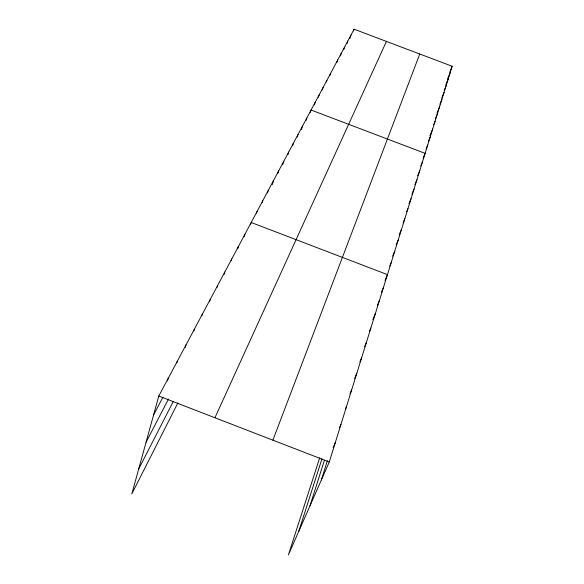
<?xml version="1.0" encoding="UTF-8"?>
<svg xmlns="http://www.w3.org/2000/svg" width="584" height="584" viewBox="0 0 584 584"><rect width="100%" height="100%" fill="white"/><g stroke="black" fill="none" stroke-linecap="round" stroke-linejoin="round"><path stroke-width="0.88" d="M319.696 457.812L288.438 554.8L329.281 461.981L452.169 66.255L354.101 29.2L158.79 396.032L131.831 493.874L177.864 402.945M167.52 380.863L168.236 378.286M176.821 362.971L177.302 361.262M185.281 347.451L186.011 344.918M193.888 330.88L194.377 329.201M201.911 315.827L202.422 314.082M209.663 301.264L210.174 299.534M217.124 287.233L217.635 285.51M224.066 274.56L224.833 271.998M231.257 260.661L231.768 258.967M237.703 248.901L238.469 246.382M244.17 236.732L244.937 234.235M250.653 224.227L251.193 222.489L387.462 274.626L384.987 280.488M256.529 213.182L257.062 211.466M262.216 202.495L262.749 200.786M267.457 192.983L268.253 190.442M272.275 184.61L273.597 180.412M321.361 479.975L327.383 460.732M277.984 173.185L278.772 170.681M282.751 164.549L283.795 161.242M309.994 505.817L324.397 460.28M287.854 154.672L288.678 152.081M292.591 145.752L293.409 143.19M298.811 531.228L321.937 458.856M297.198 137.087L298.015 134.546M301.402 129.509L302.49 126.144M306.023 120.479L306.834 117.975M310.265 112.508L311.068 110.026L425.123 153.351L423.13 158.184M314.338 104.894L315.185 102.295M318.353 97.345L319.192 94.769M322.258 89.994L323.098 87.439M326.339 81.986L326.894 80.293M329.77 75.854L330.602 73.336M336.91 62.415L337.734 59.94M340.355 55.947L341.166 53.494M343.662 49.779L344.516 47.195M346.933 43.61L347.787 41.055M349.852 38.442L350.984 35.055M353.539 30.879L354.101 29.2M272.889 440.168L419.765 54.013M449.826 72.007L452.169 66.255M447.512 79.183L450.206 72.569M445.818 84.862L448.198 79.03M444.088 90.688L446.147 85.644M441.752 98.024L444.037 92.425M439.905 104.207L441.884 99.375M437.007 112.997L439.672 106.5M435.387 118.72L437.401 113.814M433.715 124.604L435.073 121.311M429.948 135.649L432.678 129.006M428.503 141.087L430.226 136.904M426.064 149.015L427.707 145.014M420.787 165.973L422.458 161.914M417.691 175.631L419.728 170.725M414.866 184.727L416.91 179.777M411.954 194.085L414.019 189.099M408.953 203.714L411.041 198.691M406.639 211.773L407.975 208.568M403.128 222.781L404.814 218.744M399.171 234.929L401.558 229.235M396.134 244.973L398.193 240.053M392.652 256.164L394.733 251.215M389.754 266.056L391.156 262.734M381.491 292.117L383.527 287.299M377.395 305.264L379.454 300.41M372.811 319.689L375.242 313.988M369.468 331.332L370.869 328.055M364.577 346.765L366.343 342.64M359.861 361.919L361.642 357.766M354.605 378.49L356.766 373.475M349.962 393.813L351.692 389.798M345.378 409.194L346.429 406.771M339.53 427.671L340.939 424.429M333.092 447.702L335.231 442.818M214.927 417.743L386.418 41.413M138.685 469.025L173.338 401.376M146.066 442.227L168.506 399.018M153.57 414.99L162.972 397.135M158.79 396.032L329.281 461.981"/></g></svg>
